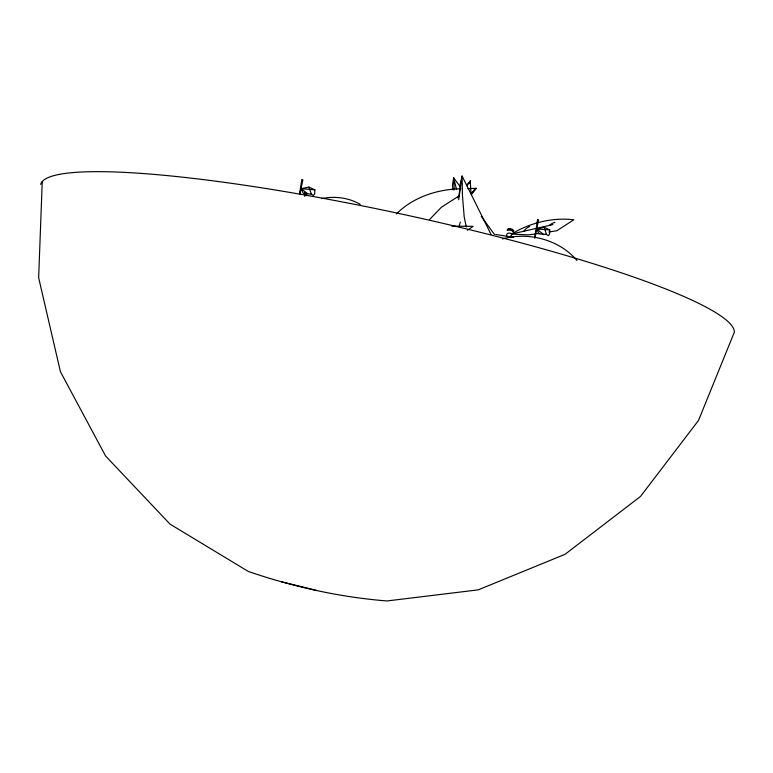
<?xml version="1.0" encoding="UTF-8"?>
<svg xmlns="http://www.w3.org/2000/svg" width="773" height="773" viewBox="0 0 773 773"><rect width="100%" height="100%" fill="white"/><g stroke="black" fill="none" stroke-linecap="round" stroke-linejoin="round"><path stroke-width="1.16" d="M42.244 181.529L38.65 277.72L60.429 371.726L105.592 456.012L170.06 524.152L248.297 571.45C292.967 586.765 339.878 597.21 386.964 600.959L478.245 589.857L565.044 554.309L640.517 496.44L698.521 420.425L734.35 332.148A354.691 46.969 12.1 0 0 393.718 212.362A354.691 46.969 12.1 0 0 40.66 184.409M314.891 189.81L314.708 193.984L313.365 195.376L311.403 194.158L303.422 193.492L300.939 188.718L308.871 187.105L314.891 189.81L300.939 188.718L307.693 193.704M549.767 229.91L549.555 234.2L548.289 235.649L546.453 234.432L538.955 233.861L536.665 229.001L544.134 227.223L549.767 229.91L536.665 229.001L542.965 234.016M304.987 195.994L305.267 192.487L306.688 195.685M458.911 196.477L460.36 183.81L462.109 176.06L491 234.364M458.708 199.763L462.109 176.06L462.428 195.356L464.206 216.952L466.283 226.982M299.528 194.197L301.808 179.52L302.881 179.858L299.721 194.255M460.08 186.496L453.625 177.848L452.476 185.269L453.046 190.003M304.639 195.666L305.267 192.487L305.615 194.835M304.581 195.917L305.267 192.487M469.82 183.336L470.274 181.056L466.592 185.704M459.094 226.537L460.312 222.083M506.702 235.823C505.532 231.04 515.862 233.195 510.006 236.548M469.385 183.182L470.274 181.056L470.97 193.579M457.645 197.917L459.481 195.057M471.366 194.651L476.149 188.341L467.936 188.583M467.346 184.834L470.274 181.056M471.375 193.801L476.149 188.341L473.907 188.931M429.43 219.658L441.431 207.212L459.481 195.646M471.076 193.414L476.149 188.341M396.356 213.957C413.333 197.047 437.286 189.221 460.901 188.786M467.385 230.257L473.163 226.344L451.732 226.151M511.784 233.997L511.388 234.084C530.085 222.827 552.057 217.242 573.846 219.774L556.86 230.741L548.82 231.997M552.85 224.595L511.388 234.084L528.239 234.895L539.66 233.359M502.44 238.915C528.471 231.581 559.323 239.611 576.948 260.482M321.694 198.564C334.757 195.984 348.671 197.559 360.237 204.391M495.638 234.461L513.543 237.34M511.581 229.784C515.784 230.025 507.407 227.6 508.905 229.137M281.15 581.673L316.37 590.359M511.426 229.755L511.939 229.9M481.221 216.295L494.507 234.557M308.871 187.105L311.403 194.158M454.282 189.8L453.625 177.848L454.408 180.07M544.134 227.223L546.453 234.432M453.625 177.848L456.505 189.279M507.397 230.538A3.276 0.551 11.4 0 1 508.624 230.093A3.276 0.551 11.4 0 1 512.721 230.982A3.276 0.551 11.4 0 1 512.914 231.736M508.016 229.794A3.276 0.551 11.4 0 1 508.383 229.108A3.276 0.551 11.4 0 1 512.731 229.958A3.276 0.551 11.4 0 1 513.108 230.789M523.891 231.224A18.059 6.648 -13.4 0 1 529.727 226.344M549.487 225.358A10.445 3.836 -13.7 0 1 554.84 222.295M538.752 229.204A15.392 5.691 -13.6 0 1 536.414 228.354M537.554 219.542L534.761 238.132L538.559 219.88L537.554 219.542"/></g></svg>
